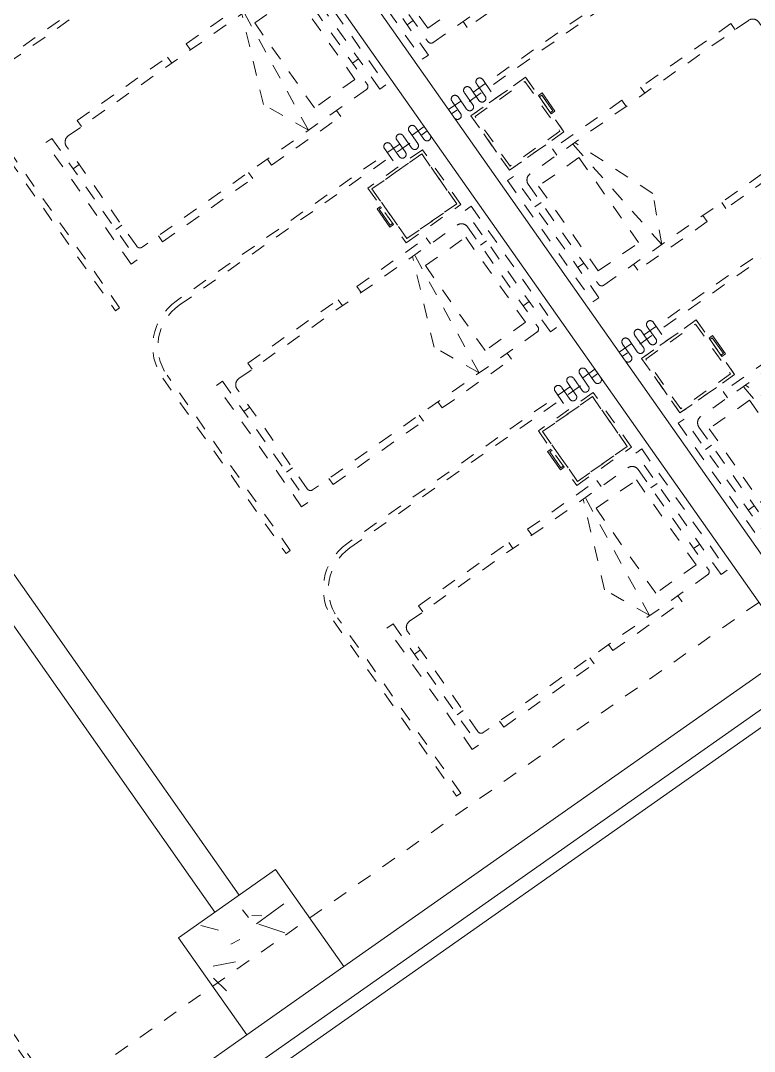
# Model space of a CAD drawing. Extents: x 274235 to 276654, y 142848 to 144425.
# Drawn here: x 276128.7 to 276133.65, y 143072.41 to 143079.36 of the extents above; entities that cross this region are included whole.
import ezdxf

# ---------------------------------------------------------------- set-up
doc = ezdxf.new("R2010")
doc.units = 0
doc.header["$LTSCALE"] = 1.5
for name, pattern in [('ACM-G-CENTER', [50.800000000000004, 31.75, -6.350000000000001, 6.350000000000001, -6.350000000000001]), ('ATDASH', [1.5875000000000004, 0.7937500000000002, -0.7937500000000002]), ('DASH', [0.35, 0.25, -0.1]), ('Hidden 1_32_', [1.3890625, 0.7937500000000002, -0.5953125])]:
    doc.linetypes.add(name, pattern=pattern)
doc.layers.get('0').update_dxf_attribs({"linetype": 'CONTINUOUS', "lineweight": 0})
for name, color, linetype, lineweight in [('_ACM-A-DETL', 7, 'CONTINUOUS', 5), ('_ACM-A-EQPM', 3, 'CONTINUOUS', 5), ('_ACM-A-FLOR-WDWK', 1, 'CONTINUOUS', 5), ('_ACM-A-GRID', 3, 'CONTINUOUS', 5), ('_ACM-A-WALL-FULL', 6, 'CONTINUOUS', 13), ('_ACM-S-STRU-CLOS', 5, 'CONTINUOUS', 5)]:
    doc.layers.add(name, color=color, linetype=linetype, lineweight=lineweight)

# ---------------------------------------------------------------- blocks, each defined once
blk = doc.blocks.new('M_Concrete-Rectangular-Column - 800 x 800mm-V1178-B1_Working')
at = {"layer": '_ACM-S-STRU-CLOS'}
h = blk.add_hatch(dxfattribs=at)
h.set_pattern_fill('FP_737', color=256, style=0, pattern_type=2)
h.set_pattern_definition([(4.999999999999999, (-1087112.11, 169119.825), (2351.059830332032, -2801.884651253352), [381, -4191]), (310, (-1087112.11, 169119.825), (2203.542428876418, 3200.35970852878), [304.8, -3352.8]), (55.451, (-1086916.188, 168886.334), (4554.605249644746, 398.4403801781702), [323.8, -3561.801]), (1.184, (-1086393.689, 169838.245), (3239.061715540233, -4428.211985948568), [571.5, -6286.5]), (51.63600000000001, (-1086123.766, 169469.228), (6856.533572818061, 141.775001575746), [485.6999999999999, -5342.701999999998]), (306.184, (-1086393.689, 169838.245), (6856.536465289661, 141.7079352829701), [457.2, -5029.2]), (336, (-1086214.084, 169299.43), (697.9026265240216, -3590.399956637265), [381, -4191]), (281, (-1086214.084, 169299.43), (3478.826808756641, 1730.799102873897), [304.8, -3352.8]), (26.451, (-1086155.926, 169000.23), (4176.715238984827, -1859.632632828301), [323.8, -3561.801]), (352.5, (-1087112.11, 169119.825), (1239.46827347174, 1152.109381356208), [167.64, -3144.52, 167.64, -6601.46]), (352.5, (-1087112.11, 169119.825), (1239.46827347174, 1152.109381356208), [-3479.8, -3235.96, 167.64, -3197.86]), (322.5, (-1087112.11, 169119.825), (2361.740005493846, 471.7945463884976), [167.64, -1772.92, 167.64, -4351.02]), (322.5, (-1087112.11, 169119.825), (2361.740005493846, 471.7945463884976), [-2108.2, -3068.32, 167.64, -1115.06]), (282.5, (-1087913.149, 169920.863), (1836.525426731569, -1998.564094722365), [167.64, -1102.36, -9220.2]), (282.5, (-1087913.149, 169920.863), (1836.525426731569, -1998.564094722365), [-1270, 167.64, -3794.76, -5257.8]), (282.5, (-1087913.149, 169920.863), (1836.525426731569, -1998.564094722365), [-5232.4, 167.64, -5090.16]), (272.5, (-1088272.359, 170280.074), (2454.451810195783, -1735.276914838564), [167.64, -1483.36, 167.64, -6197.6]), (272.5, (-1088272.359, 170280.074), (2454.451810195783, -1735.276914838564), [-1818.64, -2463.8, 167.64, -3566.16])])
h.paths.add_polyline_path([(-399.9999999987655, -400.000000000117), (400.0000000012258, -400.0000000001863), (400.0000000012605, 399.9999999998398), (-399.9999999987655, 399.9999999998398)])
at = {"layer": '_ACM-A-DETL', "color": 250}
for p, q in [((-399.9999999999999, 399.9999999999999), (400.0000000000002, 399.9999999999999)), ((-399.9999999999999, -400.0000000000002), (-399.9999999999999, 399.9999999999999)), ((400.0000000000002, 399.9999999999999), (400.0000000000002, -400.0000000000002)), ((400.0000000000002, -400.0000000000002), (-399.9999999999999, -400.0000000000002))]:
    blk.add_line(p, q, dxfattribs=at)
blk = doc.blocks.new('BASEMENT20250512')
at = {"layer": '_ACM-S-STRU-CLOS', "rotation": 45.00000000000107}
blk.add_blockref('M_Concrete-Rectangular-Column - 800 x 800mm-V1178-B1_Working', (888290.1195694285, 649118.5699365288), dxfattribs=at)
blk = doc.blocks.new('M_Concrete-Rectangular-Column - 800 x 800mm-V55-F5_Working')
at = {"layer": '_ACM-S-STRU-CLOS'}
h = blk.add_hatch(dxfattribs=at)
h.set_pattern_fill('FP_59', color=256, style=0, pattern_type=2)
h.set_pattern_definition([(4.999999999999999, (-1087112.11, 169119.825), (940.4236980315761, -1120.75347945461), [152.4, -1676.4]), (310, (-1087112.11, 169119.825), (881.4169468992006, 1280.143601645101), [121.92, -1341.12]), (55.451, (-1087033.741, 169026.428), (1821.84215116403, 159.3758739208037), [129.52, -1424.721]), (1.184, (-1086824.742, 169407.193), (1295.625077865399, -1771.284386199539), [228.6, -2514.6]), (51.63600000000001, (-1086716.772, 169259.586), (2742.61371007499, 56.71003331596489), [194.28, -2137.081]), (306.184, (-1086824.742, 169407.193), (2742.614468039805, 56.68333553822958), [182.88, -2011.68]), (336, (-1086752.9, 169191.667), (279.1610305951743, -1436.159535889394), [152.4, -1676.4]), (281, (-1086752.9, 169191.667), (1391.530565339019, 692.3194066623228), [121.92, -1341.12]), (26.451, (-1086729.636, 169071.987), (1670.686005617264, -743.8533212809045), [129.52, -1424.721]), (352.5, (-1087112.11, 169119.825), (495.7876537561635, 460.8433037540618), [67.056, -1257.808, 67.056, -2640.584]), (352.5, (-1087112.11, 169119.825), (495.7876537561635, 460.8433037540618), [-1391.92, -1294.384, 67.056, -1279.144]), (322.5, (-1087112.11, 169119.825), (944.6960760343029, 188.7172577094912), [67.056, -709.168, 67.056, -1740.408]), (322.5, (-1087112.11, 169119.825), (944.6960760343029, 188.7172577094912), [-843.28, -1227.328, 67.056, -446.024]), (282.5, (-1087432.525, 169440.24), (734.6106044989533, -799.425746572302), [67.056, -440.944, 67.056, -3621.024]), (282.5, (-1087432.525, 169440.24), (734.6106044989533, -799.425746572302), [-575.056, -1517.904, 67.056, -2036.064]), (272.5, (-1087576.209, 169583.924), (981.7811324214794, -694.1109482973148), [67.056, -593.344, 67.056, -2479.04]), (272.5, (-1087576.209, 169583.924), (981.7811324214794, -694.1109482973148), [-727.456, -985.52, 67.056, -1426.464])])
h.paths.add_polyline_path([(-399.9999999988349, -400.0000000001863), (400.0000000011219, -400.0000000001863), (400.0000000011565, 399.9999999997705), (-399.9999999988002, 399.9999999997705)])
at = {"layer": '_ACM-A-DETL'}
for p, q in [((-399.9999999999999, 399.9999999999999), (400.0000000000002, 399.9999999999999)), ((-399.9999999999999, -400.0000000000002), (-399.9999999999999, 399.9999999999999)), ((400.0000000000002, 399.9999999999999), (400.0000000000002, -400.0000000000002)), ((400.0000000000002, -400.0000000000002), (-399.9999999999999, -400.0000000000002))]:
    blk.add_line(p, q, dxfattribs=at)
blk = doc.blocks.new('1020 Cubicle Curtain_ L Shaped - 1020 Cubicle Curtain_ L Shaped-2848163-F5_Working')
at = {"layer": '_ACM-A-EQPM', "linetype": 'ATDASH'}
for p, q in [((447.6749999999886, 2439.687499999984), (1892.075000000001, 2439.687499999984)), ((1892.075000000001, 2439.687499999984), (1892.075000000001, 2404.762499999983)), ((1892.075000000001, 2404.762499999983), (447.6749999999892, 2404.762499999983)), ((74.61250000000064, 22.2250000000028), (74.61250000000064, 2066.624999999997)), ((109.5375000000005, 2066.624999999997), (109.5375000000005, 22.2250000000028)), ((41.27499999999694, 327.0250000000033), (142.874999999997, 327.0250000000033)), ((142.8749999999976, 276.2250000000037), (41.27499999999711, 276.2250000000037)), ((41.27499999999711, 225.4250000000033), (142.8749999999976, 225.4250000000033)), ((142.8749999999978, 174.6250000000037), (41.27499999999728, 174.6250000000037)), ((41.27499999999728, 123.8250000000033), (142.8749999999978, 123.8250000000033)), ((142.874999999998, 73.02500000000366), (41.27499999999745, 73.02500000000366)), ((74.61250000000146, 22.22500000000057), (109.5375000000014, 22.22500000000057))]:
    blk.add_line(p, q, dxfattribs=at)
for centre, radius, start, end in [((447.6749999999881, 2066.624999999996), 373.0624999999924, 90.00000000000026, 180.0000000000002), ((447.6749999999885, 2066.624999999996), 338.1374999999923, 90.00000000000021, 180.0000000000003), ((41.27499999999703, 301.6250000000033), 25.40000000000001, 90.00000000000021, 269.9999999999999), ((41.2749999999972, 200.0250000000033), 25.40000000000003, 90.00000000000026, 269.9999999999999), ((142.8749999999975, 250.8250000000037), 25.39999999999996, 269.9999999999998, 89.99999999999982), ((142.8749999999977, 149.2250000000037), 25.39999999999998, 269.9999999999998, 89.99999999999984), ((41.27499999999737, 98.42500000000332), 25.40000000000001, 90.00000000000021, 269.9999999999998), ((142.8749999999978, 47.62500000000367), 25.39999999999997, 269.9999999999998, 89.99999999999982)]:
    blk.add_arc(centre, radius, start, end, dxfattribs=at)
blk = doc.blocks.new('LOCKER_2_drawers_open_under_lockable_mobile - FQSN-051-2020972-F5_Working')
at = {"layer": '_ACM-A-FLOR-WDWK', "linetype": 'DASH'}
for p, q in [((-225.0000000000034, -205.0000000000118), (-225.0000000000034, 244.9999999999984)), ((-225.0000000000034, 244.9999999999984), (224.999999999996, 244.9999999999984)), ((224.9999999999987, 244.9999999999933), (-224.9999999999982, 244.9999999999933)), ((-224.9999999999982, 244.9999999999933), (-224.9999999999982, -205.0000000000015)), ((-205.000000000007, -185.0000000000049), (-205.000000000007, 224.999999999997)), ((-205.000000000007, 224.999999999997), (204.9999999999943, 224.999999999997)), ((-205.000000000003, -185.0000000000022), (-205.000000000003, 224.9999999999988)), ((-205.0000000000029, 224.9999999999988), (204.9999999999973, 224.9999999999988)), ((204.9999999999943, 224.999999999997), (204.9999999999943, -185.0000000000049)), ((204.9999999999972, 224.9999999999988), (204.9999999999972, -185.0000000000022)), ((224.999999999996, 244.9999999999984), (224.999999999996, -205.0000000000119)), ((224.9999999999987, -205.0000000000015), (224.9999999999987, 244.9999999999933)), ((224.999999999996, -205.0000000000119), (-225.0000000000034, -205.0000000000119)), ((-224.9999999999982, -205.0000000000015), (224.9999999999987, -205.0000000000015)), ((204.9999999999943, -185.0000000000049), (-205.000000000007, -185.0000000000049)), ((204.9999999999972, -185.0000000000022), (-205.000000000003, -185.0000000000022))]:
    blk.add_line(p, q, dxfattribs=at)
at = {"layer": '_ACM-A-FLOR-WDWK'}
for p, q in [((-74.99999999997893, -205.0000000000317), (-74.99999999997893, -235.0000000000312)), ((-64.99999999997897, -225.0000000000312), (-64.99999999997897, -205.0000000000317)), ((65.00000000002095, -225.0000000000316), (65.00000000002095, -205.0000000000317)), ((75.00000000002096, -235.0000000000317), (75.00000000002096, -205.0000000000317)), ((-74.99999999997898, -235.0000000000312), (75.00000000002096, -235.0000000000312)), ((65.00000000002095, -225.0000000000316), (-64.99999999997894, -225.0000000000316))]:
    blk.add_line(p, q, dxfattribs=at)
blk = doc.blocks.new('BED_patient1 - MMBE-010_2100D-2020948-F5_Working')
at = {"layer": '_ACM-A-FLOR-WDWK', "linetype": 'DASH'}
for p, q in [((-499.9999999999994, -49.99999999999973), (-499.9999999999994, 1.353583911622991e-13)), ((500.0000000000006, 1.353583911622991e-13), (-499.9999999999995, 1.353583911622991e-13)), ((500.0000000000006, -49.99999999999973), (500.0000000000006, 1.353583911622991e-13)), ((-499.9999999999994, -49.99999999999973), (500.0000000000006, -49.99999999999973)), ((-250.0000000000059, -49.99999999999973), (-250.0000000000059, -99.99999999999987)), ((249.9999999999924, -49.99999999999973), (249.9999999999924, -99.99999999999987)), ((-449.9999999999994, -125.7999999999967), (-449.9999999999994, -1974.199999999998)), ((399.1999999999984, -99.99999999999987), (-424.2000000000024, -99.99999999999987)), ((350.0000000000383, -149.9999999999999), (-350.000000000002, -149.9999999999999)), ((-350.000000000002, -149.9999999999999), (-350.000000000002, -482.6537028965953)), ((350.0000000000383, -482.6537028965953), (350.0000000000383, -149.9999999999999)), ((450.0000000000013, -1949.19999999998), (450.0000000000013, -150.8000000000028)), ((-500.0000000000024, -941.5426901885771), (-500.0000000000024, -370.8886535605588)), ((-500.0000000000024, -370.8886535605588), (-449.9999999999994, -370.8886535605588)), ((499.9999999999987, -370.8886535605588), (450.0000000000013, -370.8886535605588)), ((499.9999999999987, -941.5426901885738), (499.9999999999987, -370.8886535605588)), ((-350.000000000002, -482.6537028965953), (350.0000000000383, -482.6537028965953)), ((-449.9999999999994, -603.1026323993726), (450.0000000000013, -500.8390521408846)), ((-133.0378331310425, -751.2246207115813), (450.0000000000013, -518.215337154729)), ((-449.9999999999994, -602.962281407213), (-133.0378331310425, -751.2246207115813)), ((-449.9999999999994, -941.5426901885771), (-500.0000000000024, -941.5426901885771)), ((450.0000000000013, -941.5426901885738), (499.9999999999987, -941.5426901885738)), ((-500.0000000000109, -1839.999999999995), (-500.0000000000109, -1096.542690188577)), ((-500.0000000000109, -1096.542690188577), (-449.9999999999994, -1096.542690188577)), ((499.999999999995, -1096.542690188574), (450.0000000000013, -1096.542690188574)), ((499.999999999995, -1839.999999999993), (499.999999999995, -1096.542690188574)), ((-449.9999999999994, -1839.999999999995), (-500.0000000000109, -1839.999999999995)), ((450.0000000000013, -1839.999999999993), (499.999999999995, -1839.999999999993)), ((-424.2000000000005, -1999.999999999996), (399.1999999999853, -1999.999999999996)), ((-250.0000000000059, -1999.999999999996), (-250.0000000000059, -2049.999999999985)), ((249.9999999999924, -1999.999999999996), (249.9999999999924, -2049.999999999985)), ((-499.9999999999994, -2049.999999999985), (-499.9999999999994, -2099.999999999995)), ((500.0000000000006, -2049.999999999985), (-499.9999999999995, -2049.999999999985)), ((500.0000000000006, -2049.999999999985), (500.0000000000006, -2099.999999999995)), ((-499.9999999999994, -2099.999999999995), (500.0000000000006, -2099.999999999995))]:
    blk.add_line(p, q, dxfattribs=at)
for centre, radius, start, end in [((-424.2000000000025, -125.7999999999967), 25.79999999999783, 89.99999999999994, 180.0000000000001), ((399.1999999999983, -150.8000000000027), 50.80000000000007, 1.272221872585407e-14, 90.00000000000006), ((-424.2000000000006, -1974.199999999998), 25.79999999999819, 180, 269.9999999999996), ((399.1999999999853, -1949.19999999998), 50.8, 269.9999999999996, 9.54166404439055e-15)]:
    blk.add_arc(centre, radius, start, end, dxfattribs=at)
blk = doc.blocks.new('LOCKER_2_drawers_open_under_lockable_mobile - FQSN-051-2091571-F5_Working')
at = {"layer": '_ACM-A-FLOR-WDWK'}
for p, q in [((75.00000000002096, 235.0000000000317), (-74.99999999997898, 235.0000000000317)), ((-74.99999999997898, 235.0000000000312), (-74.99999999997898, 205.0000000000317)), ((-64.99999999997893, 205.0000000000317), (-64.99999999997893, 225.0000000000312)), ((-64.99999999997894, 225.0000000000312), (65.00000000002095, 225.0000000000312)), ((65.0000000000209, 205.0000000000317), (65.0000000000209, 225.0000000000316)), ((75.0000000000209, 205.0000000000317), (75.0000000000209, 235.0000000000317))]:
    blk.add_line(p, q, dxfattribs=at)
at = {"layer": '_ACM-A-FLOR-WDWK', "linetype": 'DASH'}
for p, q in [((224.999999999996, 205.0000000000119), (-225.0000000000034, 205.0000000000119)), ((-225.0000000000034, 205.0000000000118), (-225.0000000000034, -244.9999999999984)), ((224.9999999999987, 205.0000000000015), (-224.9999999999982, 205.0000000000015)), ((-224.9999999999982, 205.0000000000015), (-224.9999999999982, -244.9999999999933)), ((204.9999999999943, 185.0000000000049), (-205.000000000007, 185.0000000000049)), ((-205.000000000007, 185.0000000000049), (-205.000000000007, -224.999999999997)), ((-205.0000000000029, -224.9999999999988), (-205.0000000000029, 185.0000000000022)), ((-205.000000000003, 185.0000000000022), (204.9999999999972, 185.0000000000022)), ((204.9999999999943, -224.999999999997), (204.9999999999943, 185.0000000000049)), ((204.9999999999972, 185.0000000000022), (204.9999999999972, -224.9999999999988)), ((224.999999999996, -244.9999999999984), (224.999999999996, 205.0000000000119)), ((224.9999999999987, -244.9999999999933), (224.9999999999987, 205.0000000000015)), ((-225.0000000000034, -244.9999999999984), (224.999999999996, -244.9999999999984)), ((-224.9999999999982, -244.9999999999933), (224.9999999999987, -244.9999999999933)), ((-205.000000000007, -224.999999999997), (204.9999999999943, -224.999999999997)), ((204.9999999999972, -224.9999999999988), (-205.0000000000029, -224.9999999999988))]:
    blk.add_line(p, q, dxfattribs=at)
blk = doc.blocks.new('BED_patient1 - MMBE-010_2100D-2091575-F5_Working')
at = {"layer": '_ACM-A-FLOR-WDWK', "linetype": 'DASH'}
for p, q in [((-499.9999999999994, 2049.999999999985), (-499.9999999999994, 2099.999999999995)), ((-499.9999999999994, 2099.999999999995), (500.0000000000006, 2099.999999999995)), ((500.0000000000006, 2049.999999999985), (500.0000000000006, 2099.999999999995)), ((500.0000000000006, 2049.999999999985), (-499.9999999999995, 2049.999999999985)), ((-250.0000000000059, 1999.999999999996), (-250.0000000000059, 2049.999999999985)), ((249.9999999999924, 1999.999999999996), (249.9999999999924, 2049.999999999985)), ((-449.9999999999994, 125.7999999999967), (-449.9999999999994, 1974.199999999998)), ((-424.2000000000005, 1999.999999999996), (399.1999999999853, 1999.999999999996)), ((450.0000000000013, 1949.19999999998), (450.0000000000013, 150.8000000000028)), ((-449.9999999999994, 1839.999999999995), (-500.0000000000109, 1839.999999999995)), ((-500.0000000000109, 1839.999999999995), (-500.0000000000109, 1096.542690188577)), ((450.0000000000013, 1839.999999999993), (499.999999999995, 1839.999999999993)), ((499.999999999995, 1839.999999999993), (499.999999999995, 1096.542690188574)), ((-500.0000000000109, 1096.542690188577), (-449.9999999999994, 1096.542690188577)), ((499.999999999995, 1096.542690188574), (450.0000000000013, 1096.542690188574)), ((-449.9999999999994, 941.5426901885771), (-500.0000000000024, 941.5426901885771)), ((-500.0000000000024, 941.5426901885771), (-500.0000000000024, 370.8886535605588)), ((450.0000000000013, 941.5426901885738), (499.9999999999987, 941.5426901885738)), ((499.9999999999987, 941.5426901885738), (499.9999999999987, 370.8886535605588)), ((-449.9999999999994, 602.962281407213), (-133.0378331310425, 751.2246207115813)), ((-133.0378331310425, 751.2246207115813), (450.0000000000013, 518.215337154729)), ((-449.9999999999994, 603.1026323993726), (450.0000000000014, 500.8390521408846)), ((-350.000000000002, 149.9999999999999), (-350.000000000002, 482.6537028965953)), ((-350.000000000002, 482.6537028965953), (350.0000000000383, 482.6537028965953)), ((350.0000000000383, 482.6537028965953), (350.0000000000383, 149.9999999999999)), ((-500.0000000000024, 370.8886535605588), (-449.9999999999994, 370.8886535605588)), ((499.9999999999987, 370.8886535605588), (450.0000000000013, 370.8886535605588)), ((350.0000000000383, 149.9999999999999), (-350.000000000002, 149.9999999999999)), ((399.1999999999984, 99.99999999999987), (-424.2000000000024, 99.99999999999987)), ((-250.0000000000059, 49.99999999999973), (-250.0000000000059, 99.99999999999987)), ((249.9999999999924, 49.99999999999973), (249.9999999999924, 99.99999999999987)), ((-499.9999999999994, 49.99999999999973), (-499.9999999999994, -1.353583911622991e-13)), ((-499.9999999999994, 49.99999999999973), (500.0000000000006, 49.99999999999973)), ((500.0000000000006, 49.99999999999973), (500.0000000000006, -1.353583911622991e-13)), ((500.0000000000006, -1.353583911622991e-13), (-499.9999999999995, -1.353583911622991e-13))]:
    blk.add_line(p, q, dxfattribs=at)
for centre, radius, start, end in [((-424.2000000000006, 1974.199999999998), 25.79999999999819, 90, 180), ((399.1999999999853, 1949.19999999998), 50.80000000000019, 359.9999999999996, 89.99999999999997), ((399.1999999999983, 150.8000000000027), 50.79999999999998, 269.9999999999996, 359.9999999999997), ((-424.2000000000025, 125.7999999999967), 25.79999999999789, 179.9999999999999, 269.9999999999997)]:
    blk.add_arc(centre, radius, start, end, dxfattribs=at)
blk = doc.blocks.new('1020 Cubicle Curtain_ L Shaped - 1020 Cubicle Curtain_ L Shaped-2848326-F5_Working')
at = {"layer": '_ACM-A-EQPM', "linetype": 'ATDASH'}
for p, q in [((74.61250000000146, -22.22500000000057), (109.5375000000014, -22.22500000000057)), ((74.61250000000064, -22.2250000000028), (74.61250000000064, -2066.624999999997)), ((109.5375000000005, -2066.624999999997), (109.5375000000005, -22.2250000000028)), ((142.874999999998, -73.02500000000366), (41.27499999999745, -73.02500000000366)), ((41.27499999999728, -123.8250000000033), (142.8749999999978, -123.8250000000033)), ((142.8749999999978, -174.6250000000037), (41.27499999999728, -174.6250000000037)), ((41.27499999999711, -225.4250000000033), (142.8749999999976, -225.4250000000033)), ((142.8749999999976, -276.2250000000037), (41.27499999999711, -276.2250000000037)), ((41.27499999999694, -327.0250000000033), (142.874999999997, -327.0250000000033)), ((1892.075000000001, -2404.762499999983), (447.6749999999892, -2404.762499999983)), ((1892.075000000001, -2439.687499999984), (1892.075000000001, -2404.762499999983)), ((447.6749999999886, -2439.687499999984), (1892.075000000001, -2439.687499999984))]:
    blk.add_line(p, q, dxfattribs=at)
for centre, radius, start, end in [((142.8749999999978, -47.62500000000367), 25.40000000000001, 269.9999999999998, 89.99999999999986), ((41.27499999999737, -98.42500000000332), 25.39999999999998, 89.99999999999977, 269.9999999999994), ((142.8749999999977, -149.2250000000037), 25.40000000000002, 269.9999999999998, 89.99999999999984), ((41.2749999999972, -200.0250000000033), 25.39999999999997, 89.99999999999974, 269.9999999999994), ((41.27499999999703, -301.6250000000033), 25.39999999999997, 89.99999999999979, 269.9999999999994), ((142.8749999999975, -250.8250000000037), 25.40000000000003, 269.9999999999998, 89.99999999999987), ((447.6749999999881, -2066.624999999996), 373.0624999999931, 179.9999999999997, 269.9999999999994), ((447.6749999999885, -2066.624999999996), 338.1374999999929, 179.9999999999997, 269.9999999999994)]:
    blk.add_arc(centre, radius, start, end, dxfattribs=at)
blk = doc.blocks.new('5f0512')
at = {"layer": '_ACM-A-DETL', "linetype": 'Hidden 1_32_'}
blk.add_arc((-129126.9536411413, -64761.59144460852), 29999.99999999997, 279.9453333635652, 350.0510387107539, dxfattribs=at)
at = {"layer": '_ACM-A-GRID', "linetype": 'ACM-G-CENTER'}
blk.add_line((-153491.8825086181, -122863.8740600927), (-100034.6100006712, -69406.6015521359), dxfattribs=at)
at = {"layer": '_ACM-A-WALL-FULL'}
blk.add_line((-98524.20231779944, -68744.72200669034), (-128191.9691218735, -98412.48881076893), dxfattribs=at)
at = {"layer": '_ACM-A-WALL-FULL', "lineweight": 18}
for p, q in [((-128121.2584437549, -98483.19948888768), (-98453.49163968058, -68815.43268480909)), ((-108590.6019833756, -78528.27895979362), (-113257.5067392029, -73861.37420396542)), ((-113398.9280954396, -74002.79556020326), (-108732.023339613, -78669.70031603088)), ((-112126.1359161757, -80932.44204269338), (-117500.1474531931, -75558.43050567515)), ((-117641.5688094302, -75699.85186191241), (-112267.557272413, -81073.86339893076)), ((-108732.0233396128, -78669.700316031), (-111348.3184568668, -81285.99543328537)), ((-111914.0038818161, -81851.68085823464), (-114530.2989239487, -84467.9759003676))]:
    blk.add_line(p, q, dxfattribs=at)
at = {"layer": '_ACM-A-EQPM'}
for name, p, rotation in [('1020 Cubicle Curtain_ L Shaped - 1020 Cubicle Curtain_ L Shaped-2848163-F5_Working', (-113128.3890410672, -74021.92279851378), 314.9999999999804), ('1020 Cubicle Curtain_ L Shaped - 1020 Cubicle Curtain_ L Shaped-2848163-F5_Working', (-111714.1754786946, -75436.13636088686), 314.9999999999804), ('1020 Cubicle Curtain_ L Shaped - 1020 Cubicle Curtain_ L Shaped-2848326-F5_Working', (-113238.3795008812, -74131.91325832834), 315.0000000000072), ('1020 Cubicle Curtain_ L Shaped - 1020 Cubicle Curtain_ L Shaped-2848163-F5_Working', (-110299.9619163217, -76850.34992326004), 314.9999999999804), ('1020 Cubicle Curtain_ L Shaped - 1020 Cubicle Curtain_ L Shaped-2848326-F5_Working', (-111824.1659385086, -75546.1268207014), 315.0000000000072), ('1020 Cubicle Curtain_ L Shaped - 1020 Cubicle Curtain_ L Shaped-2848326-F5_Working', (-110409.9523761361, -76960.34038307436), 315.0000000000072), ('1020 Cubicle Curtain_ L Shaped - 1020 Cubicle Curtain_ L Shaped-2848163-F5_Working', (-116239.6588568952, -82790.04686383356), 314.9999999999804)]:
    blk.add_blockref(name, p, dxfattribs=dict(at, rotation=rotation))
at = {"layer": '_ACM-A-FLOR-WDWK'}
for name, p, rotation in [('BED_patient1 - MMBE-010_2100D-2020948-F5_Working', (-112232.2019065935, -74815.96835844615), 134.9999999999947), ('BED_patient1 - MMBE-010_2100D-2020948-F5_Working', (-110817.9883442208, -76230.18192081922), 134.9999999999947), ('BED_patient1 - MMBE-010_2100D-2091575-F5_Working', (-112444.3339409495, -75028.10039280204), 134.9999999999929), ('LOCKER_2_drawers_open_under_lockable_mobile - FQSN-051-2020972-F5_Working', (-111157.3995991916, -75473.57766495191), 134.9999999999942), ('LOCKER_2_drawers_open_under_lockable_mobile - FQSN-051-2091571-F5_Working', (-111786.724634444, -76102.90270020405), 134.9999999999934), ('BED_patient1 - MMBE-010_2100D-2020948-F5_Working', (-109403.7747818482, -77644.39548319206), 134.9999999999947), ('BED_patient1 - MMBE-010_2100D-2091575-F5_Working', (-111030.1203785768, -76442.31395517499), 134.9999999999929), ('LOCKER_2_drawers_open_under_lockable_mobile - FQSN-051-2020972-F5_Working', (-109743.1860368189, -76887.7912273251), 134.9999999999942), ('LOCKER_2_drawers_open_under_lockable_mobile - FQSN-051-2091571-F5_Working', (-110372.5110720713, -77517.11626257724), 134.9999999999934), ('BED_patient1 - MMBE-010_2100D-2091575-F5_Working', (-109615.9068162038, -77856.52751754806), 134.9999999999929)]:
    blk.add_blockref(name, p, dxfattribs=dict(at, rotation=rotation))
at = {"layer": '_ACM-S-STRU-CLOS', "rotation": 45.00000000000107}
blk.add_blockref('M_Concrete-Rectangular-Column - 800 x 800mm-V55-F5_Working', (-111914.0038818183, -81285.99543328525), dxfattribs=at)

msp = doc.modelspace()

# ---------------------------------------------------------------- block references
at = {"xscale": 0.0009999999999999994, "yscale": 0.001, "zscale": 0.001, "rotation": 350.1075696352769}
msp.add_blockref('BASEMENT20250512', (275143.7222229671, 142586.2208173259), dxfattribs=at)

# ---------------------------------------------------------------- next in the draw order: block references
msp.add_blockref('5f0512', (276254.5380815538, 143133.931731411), dxfattribs=at)

doc.saveas('drawing.dxf')
